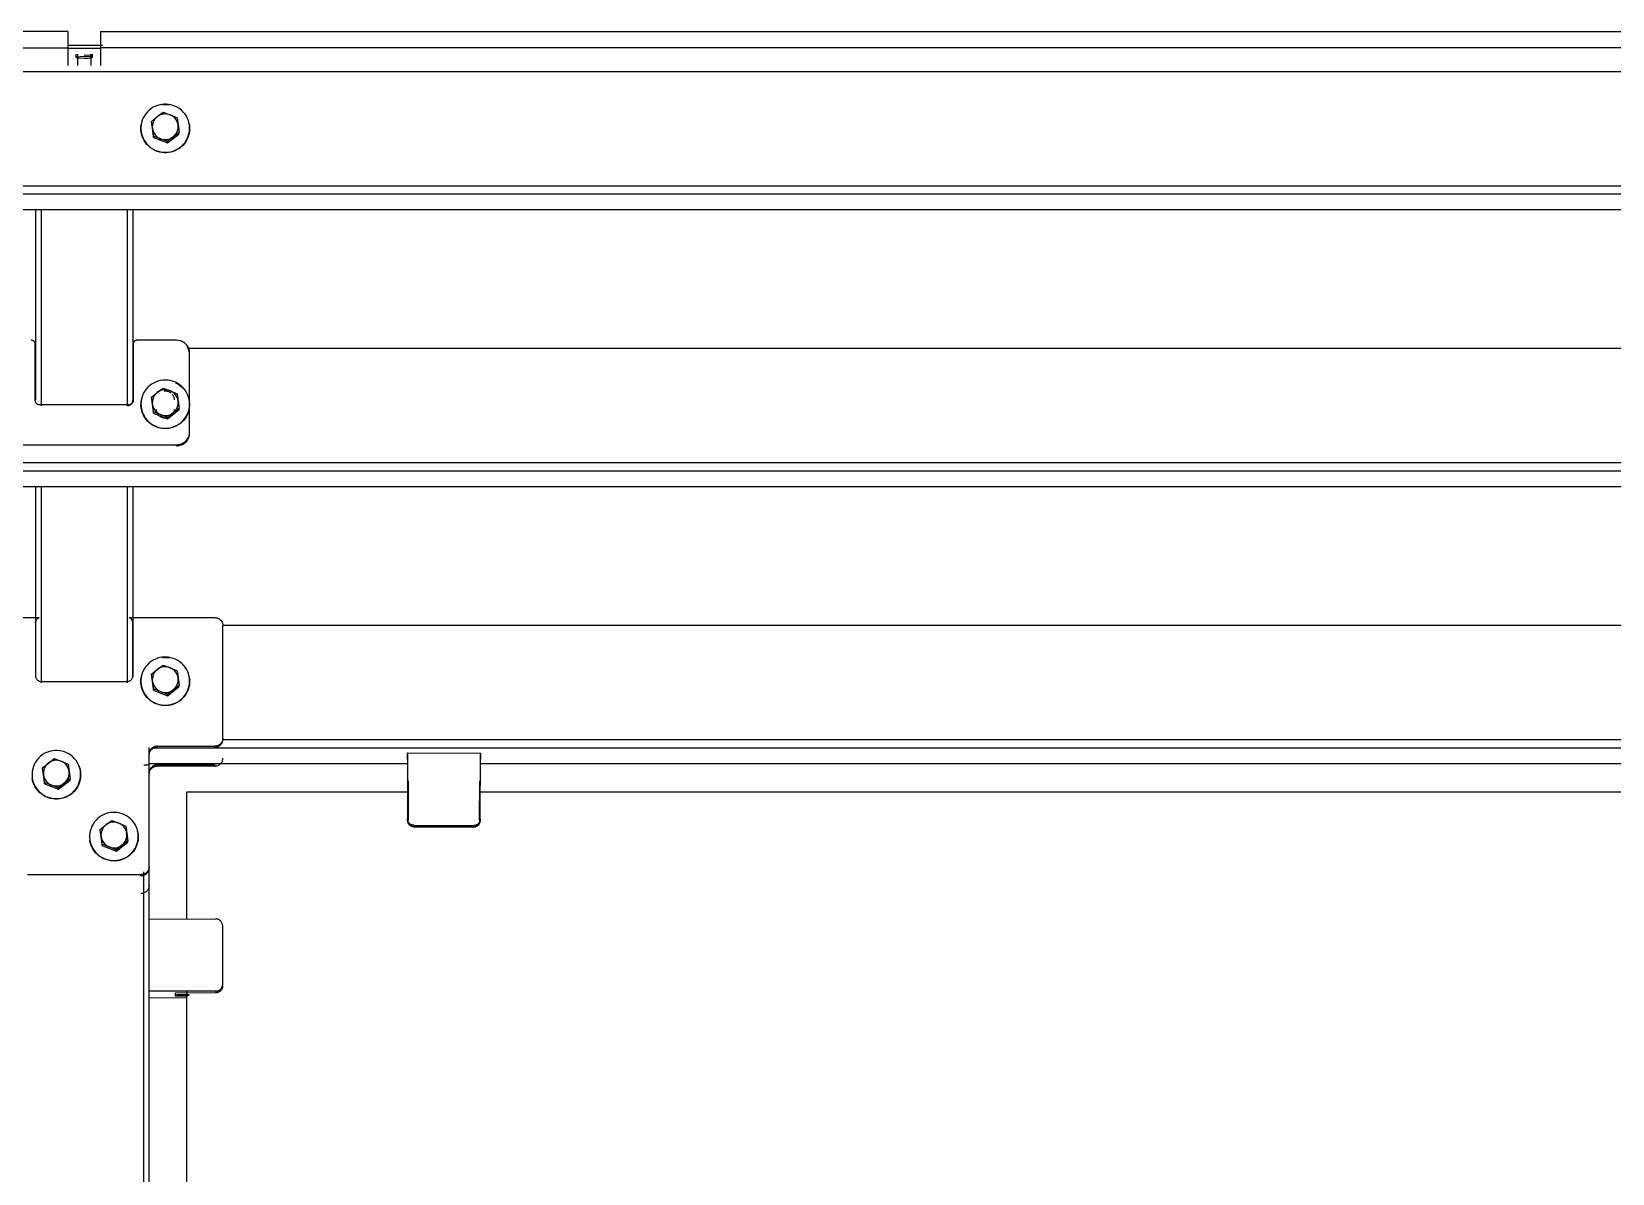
# Model space of a CAD drawing. Header units: millimetres. Extents: x 3109 to 13995, y 24552 to 39949.
# Drawn here: x 10936 to 11910, y 35088 to 35792 of the extents above; entities that cross this region are included whole.
import ezdxf

# ---------------------------------------------------------------- set-up
doc = ezdxf.new("R2010")
doc.units = ezdxf.units.MM
doc.header["$LTSCALE"] = 3
doc.layers.add('DomyÅ›lny', color=7, linetype='Continuous')

msp = doc.modelspace()

# ---------------------------------------------------------------- linework, layer by layer
at = {"layer": 'DomyÅ›lny'}
for p, q in [((10958.07, 35791.97), (9873.32, 35791.97)), ((10958.07, 35791.97), (10958.07, 35782.07)), ((10978.07, 35791.97), (10978.07, 35782.07)), ((10978.07, 35791.97), (12062.82, 35791.97)), ((9873.32, 35782.07), (10958.07, 35782.07)), ((10957.8, 35783.64), (10979.36, 35783.64)), ((10958.07, 35782.07), (10958.07, 35771.13)), ((10978.07, 35781.65), (10958.07, 35781.65)), ((10978.07, 35782.07), (10978.07, 35771.13)), ((12062.82, 35782.07), (10978.07, 35782.07)), ((10963.07, 35776.09), (10963.07, 35778.07)), ((10964.07, 35771.13), (10964.07, 35778.07)), ((10972.07, 35778.07), (10972.07, 35771.13)), ((10973.07, 35778.07), (10973.07, 35776.09)), ((8804.05, 35767.3), (13133.11, 35767.3)), ((11016.78, 35741.48), (11016.78, 35742.27)), ((11009.5, 35735.85), (11010.79, 35726.79)), ((11010.79, 35726.79), (11010.79, 35727.58)), ((11010.79, 35726.79), (11019.35, 35723.36)), ((11019.35, 35723.36), (11026.63, 35728.99)), ((11019.35, 35723.36), (11019.35, 35724.15)), ((8804.57, 35696.99), (13131.57, 35696.99)), ((8804.57, 35691.9), (13131.57, 35691.9)), ((13131.57, 35682.02), (8804.57, 35682.02)), ((10938.07, 35682.02), (10938.07, 35564.84)), ((10941.57, 35682.02), (10941.57, 35561.38)), ((10994.57, 35682.02), (10994.57, 35561.38)), ((10998.07, 35682.02), (10998.07, 35564.84)), ((10937.92, 35564.4), (10937.92, 35599.21)), ((10998.22, 35599.21), (10998.22, 35564.4)), ((11025.07, 35601.68), (11000.72, 35601.68)), ((12003.32, 35596.53), (11032.56, 35596.53)), ((11033.07, 35545.24), (11033.07, 35593.76)), ((11033.07, 35593.06), (11033.07, 35593.76)), ((11016.78, 35572.2), (11016.95, 35571.09)), ((11025.35, 35567.98), (11025.35, 35568.77)), ((10995.72, 35561.92), (10940.42, 35561.92)), ((11010.79, 35556.72), (11010.79, 35557.51)), ((11010.79, 35556.72), (11019.35, 35553.29)), ((11019.35, 35553.29), (11026.63, 35558.92)), ((11026.63, 35558.92), (11026.63, 35559.71)), ((11019.35, 35553.29), (11019.35, 35554.08)), ((11033.07, 35544.54), (11033.07, 35545.24)), ((10911.07, 35537.32), (11025.07, 35537.32)), ((11025.07, 35536.62), (11025.07, 35537.32)), ((13137.57, 35526.22), (8798.57, 35526.22)), ((8798.57, 35521.14), (13137.57, 35521.14)), ((13137.57, 35511.26), (8798.57, 35511.26)), ((10938.07, 35511.26), (10938.07, 35394.08)), ((10941.57, 35511.26), (10941.57, 35390.61)), ((10994.57, 35511.26), (10994.57, 35390.61)), ((10998.07, 35511.26), (10998.07, 35394.08)), ((10887.53, 35430.69), (10940.32, 35430.69)), ((10995.81, 35430.69), (11048.6, 35430.69)), ((10938.07, 35427.45), (10938.07, 35394.77)), ((10998.07, 35394.77), (10998.07, 35427.45)), ((12003.32, 35425.77), (11053.6, 35425.77)), ((11053.6, 35356.42), (11053.6, 35425.74)), ((11016.78, 35400.64), (11016.78, 35401.43)), ((10941.57, 35391.31), (10994.57, 35391.31)), ((11009.5, 35395.01), (11010.79, 35385.95)), ((11010.79, 35385.95), (11010.79, 35386.74)), ((11010.79, 35385.95), (11019.35, 35382.53)), ((11019.35, 35382.53), (11026.63, 35388.16)), ((11019.35, 35382.53), (11019.35, 35383.32)), ((11008.07, 34478.2), (11008.07, 35350.55)), ((11009.93, 35350.37), (13133.11, 35350.37)), ((11013.07, 35351.47), (11048.6, 35351.47)), ((11013.07, 35351.47), (11013.07, 35350.77)), ((11048.6, 35350.77), (11048.6, 35351.47)), ((13131.57, 35355.46), (11053.51, 35355.46)), ((11053.6, 35355.73), (11053.6, 35356.42)), ((10949.61, 35343.8), (10949.78, 35342.69)), ((11008.07, 35277.21), (11008.07, 35346.52)), ((11167.46, 35340.49), (11008.07, 35340.49)), ((11008.07, 34484.59), (11008.07, 35340.32)), ((11167.49, 35347.31), (11167.32, 35306.71)), ((11167.49, 35347.31), (11212.49, 35347.13)), ((11167.49, 35343.55), (11167.49, 35347.31)), ((11212.32, 35306.53), (11212.49, 35347.13)), ((11986.74, 35340.49), (11212.46, 35340.49)), ((11212.49, 35347.13), (11212.49, 35343.38)), ((10942.33, 35337.38), (10942.33, 35338.17)), ((10942.33, 35337.38), (10943.61, 35328.32)), ((10952.18, 35324.9), (10959.46, 35330.53)), ((10959.46, 35330.53), (10959.46, 35331.32)), ((11013.07, 35339.87), (11048.6, 35339.87)), ((11013.07, 35339.87), (11013.07, 35339.17)), ((11048.6, 35339.17), (11013.07, 35339.17)), ((11048.6, 35339.17), (11048.6, 35339.87)), ((10943.61, 35328.32), (10943.61, 35329.11)), ((10943.61, 35328.32), (10952.18, 35324.9)), ((10952.18, 35324.9), (10952.18, 35325.69)), ((11031.07, 35323.21), (11031.07, 35244.92)), ((11167.39, 35323.21), (11031.07, 35323.21)), ((11167.42, 35328.61), (11167.39, 35321.33)), ((11167.92, 35330.06), (11167.82, 35305.8)), ((11167.82, 35305.39), (11167.92, 35329.65)), ((11211.82, 35305.63), (11211.92, 35329.89)), ((11211.92, 35329.47), (11211.82, 35305.21)), ((11986.67, 35323.21), (11212.39, 35323.21)), ((10985.14, 35305.67), (10985.32, 35304.55)), ((11168.48, 35303), (11168.48, 35303.9)), ((11171.31, 35302.73), (11208.31, 35302.59)), ((11208.31, 35301.76), (11171.31, 35301.91)), ((11171.31, 35301.83), (11208.31, 35301.68)), ((11208.31, 35302.59), (11208.31, 35301.68)), ((11211.14, 35303.74), (11211.14, 35302.83)), ((10971.43, 35295.54), (10971.43, 35295.82)), ((10977.86, 35299.24), (10977.86, 35300.04)), ((10977.86, 35299.24), (10979.15, 35290.19)), ((10987.71, 35286.76), (10994.99, 35292.39)), ((10994.99, 35292.39), (10994.23, 35297.79)), ((11001.43, 35295.82), (11001.43, 35295.54)), ((10979.15, 35290.19), (10979.15, 35290.98)), ((10979.15, 35290.19), (10987.71, 35286.76)), ((10987.71, 35286.76), (10987.71, 35287.55)), ((10933.07, 35272.26), (11003.07, 35272.26)), ((11003.07, 35271.56), (11003.07, 35272.26)), ((11004.82, 34478.65), (11004.82, 35274.1)), ((11008.07, 35276.51), (11008.07, 35277.21)), ((11008.26, 35244.85), (11049.26, 35244.98)), ((11053.27, 35241.04), (11053.39, 35204.43)), ((11053.39, 35204.43), (11053.39, 35203.48)), ((11053.39, 35204.41), (11053.39, 35203.46)), ((11008.39, 35196.4), (11031.07, 35196.47)), ((11049.4, 35200.46), (11008.4, 35200.33)), ((11024.39, 35197.4), (11024.4, 35199.44)), ((11031.71, 35197.42), (11024.39, 35197.4)), ((11024.4, 35199.44), (11049.4, 35199.51)), ((11024.89, 35198.33), (11032.74, 35198.35)), ((11024.89, 35197.89), (11032.74, 35197.92)), ((11024.9, 35199.49), (11049.4, 35199.57)), ((11031.07, 35200.4), (11031.07, 34622.25)), ((11049.4, 35199.51), (11049.4, 35200.46)), ((11052.23, 35201.63), (11052.22, 35200.68))]:
    msp.add_line(p, q, dxfattribs=at)
for points in [[(10968.07, 35775.39, 0), (10964.53, 35775.6, 0), (10963.88, 35775.71, 0), (10963.42, 35775.83, 0), (10963.26, 35775.9, 0), (10963.2, 35775.93, 0), (10963.15, 35775.96, 0), (10963.11, 35775.99, 0), (10963.1, 35776.01, 0), (10963.09, 35776.03, 0), (10963.08, 35776.04, 0), (10963.07, 35776.06, 0), (10963.07, 35776.07, 0), (10963.07, 35776.09, 0), (10963.07, 35776.1, 0), (10963.07, 35776.12, 0), (10963.08, 35776.13, 0), (10963.09, 35776.15, 0), (10963.1, 35776.17, 0), (10963.11, 35776.18, 0), (10963.15, 35776.21, 0), (10963.2, 35776.25, 0), (10963.33, 35776.31, 0), (10963.51, 35776.38, 0), (10964.03, 35776.5, 0), (10965.55, 35776.69, 0), (10968.07, 35776.78, 0)], [(10968.07, 35777.37, 0), (10971.6, 35777.58, 0), (10972.25, 35777.69, 0), (10972.71, 35777.81, 0), (10972.87, 35777.88, 0), (10972.93, 35777.91, 0), (10972.98, 35777.94, 0), (10973.02, 35777.97, 0), (10973.03, 35777.99, 0), (10973.05, 35778.01, 0), (10973.05, 35778.02, 0), (10973.06, 35778.04, 0), (10973.06, 35778.05, 0), (10973.07, 35778.07, 0)], [(10968.07, 35776.78, 0), (10971.6, 35776.58, 0), (10972.25, 35776.47, 0), (10972.71, 35776.34, 0), (10972.87, 35776.28, 0), (10972.93, 35776.25, 0), (10972.98, 35776.21, 0), (10973.02, 35776.18, 0), (10973.03, 35776.17, 0), (10973.05, 35776.15, 0), (10973.05, 35776.13, 0), (10973.06, 35776.12, 0), (10973.06, 35776.1, 0), (10973.07, 35776.09, 0), (10973.06, 35776.07, 0), (10973.06, 35776.06, 0), (10973.05, 35776.04, 0), (10973.05, 35776.03, 0), (10973.03, 35776.01, 0), (10973.02, 35775.99, 0), (10972.98, 35775.96, 0), (10972.93, 35775.93, 0), (10972.8, 35775.86, 0), (10972.62, 35775.8, 0), (10972.1, 35775.68, 0), (10970.58, 35775.49, 0), (10968.07, 35775.39, 0)], [(11032.92, 35734.49, 0), (11032.67, 35735.8, 0), (11032.29, 35737.13, 0), (11031.77, 35738.45, 0), (11031.11, 35739.76, 0), (11030.3, 35741.01, 0), (11029.36, 35742.2, 0), (11028.28, 35743.3, 0), (11027.09, 35744.28, 0), (11025.81, 35745.14, 0), (11024.45, 35745.86, 0), (11023.03, 35746.44, 0), (11021.59, 35746.86, 0), (11020.15, 35747.13, 0), (11018.72, 35747.26, 0), (11017.32, 35747.26, 0), (11015.98, 35747.13, 0), (11014.65, 35746.88, 0), (11013.31, 35746.51, 0), (11011.97, 35745.99, 0), (11010.66, 35745.34, 0), (11009.39, 35744.54, 0), (11008.19, 35743.6, 0), (11007.08, 35742.54, 0), (11006.09, 35741.36, 0), (11005.22, 35740.09, 0), (11004.49, 35738.74, 0), (11003.91, 35737.34, 0), (11003.49, 35735.91, 0), (11003.21, 35734.48, 0), (11003.08, 35733.06, 0), (11003.08, 35731.68, 0), (11003.21, 35730.35, 0)], [(11013.14, 35739.55, 0), (11016.78, 35742.27, 0)], [(11016.95, 35741.16, 0), (11015.91, 35740.94, 0), (11014.91, 35740.59, 0), (11013.98, 35740.12, 0), (11013.14, 35739.55, 0)], [(11016.36, 35746.9, 0), (11018.39, 35746.99, 0), (11020.51, 35746.8, 0)], [(11016.78, 35742.27, 0), (11021.06, 35740.66, 0)], [(11021.06, 35740.66, 0), (11020.1, 35740.97, 0), (11019.08, 35741.17, 0), (11018.02, 35741.23, 0), (11016.95, 35741.16, 0)], [(11025.99, 35734.41, 0), (11025.78, 35735.4, 0), (11025.44, 35736.37, 0), (11024.97, 35737.31, 0), (11024.37, 35738.19, 0), (11023.66, 35738.98, 0), (11022.85, 35739.66, 0), (11021.98, 35740.22, 0), (11021.06, 35740.66, 0)], [(11021.06, 35740.66, 0), (11025.35, 35738.84, 0)], [(11003.21, 35730.07, 0), (11003.08, 35731.53, 0), (11003.09, 35733.05, 0), (11003.27, 35734.6, 0), (11003.63, 35736.17, 0)], [(11003.21, 35730.35, 0), (11003.46, 35729.04, 0), (11003.84, 35727.71, 0), (11004.36, 35726.38, 0), (11005.02, 35725.08, 0), (11005.83, 35723.83, 0), (11006.78, 35722.64, 0), (11007.85, 35721.54, 0), (11009.04, 35720.56, 0), (11010.32, 35719.7, 0), (11011.68, 35718.98, 0), (11013.1, 35718.4, 0), (11014.54, 35717.98, 0), (11015.99, 35717.71, 0), (11017.42, 35717.58, 0), (11018.81, 35717.58, 0), (11020.15, 35717.71, 0), (11021.48, 35717.96, 0), (11022.82, 35718.33, 0), (11024.16, 35718.85, 0), (11025.47, 35719.5, 0), (11026.74, 35720.3, 0), (11027.94, 35721.24, 0), (11029.05, 35722.3, 0), (11030.05, 35723.48, 0), (11030.91, 35724.75, 0), (11031.64, 35726.1, 0), (11032.22, 35727.5, 0), (11032.65, 35728.93, 0), (11032.92, 35730.36, 0), (11033.05, 35731.78, 0), (11033.05, 35733.16, 0), (11032.92, 35734.49, 0)], [(11032.92, 35734.21, 0), (11033.05, 35732.88, 0), (11033.05, 35731.5, 0), (11032.92, 35730.08, 0), (11032.65, 35728.65, 0), (11032.22, 35727.22, 0), (11031.64, 35725.82, 0), (11030.91, 35724.48, 0), (11030.05, 35723.2, 0), (11029.05, 35722.02, 0), (11027.94, 35720.96, 0), (11026.74, 35720.02, 0), (11025.47, 35719.23, 0), (11024.16, 35718.57, 0), (11022.82, 35718.05, 0), (11021.48, 35717.68, 0), (11020.15, 35717.43, 0), (11018.81, 35717.31, 0), (11017.42, 35717.3, 0), (11015.99, 35717.43, 0), (11014.54, 35717.7, 0), (11013.1, 35718.13, 0), (11011.68, 35718.7, 0), (11010.32, 35719.42, 0), (11009.04, 35720.28, 0), (11007.85, 35721.27, 0), (11006.78, 35722.36, 0), (11005.83, 35723.55, 0), (11005.02, 35724.8, 0), (11004.36, 35726.11, 0), (11003.84, 35727.43, 0), (11003.46, 35728.76, 0), (11003.21, 35730.07, 0)], [(11009.5, 35736.64, 0), (11013.14, 35739.55, 0)], [(11010.14, 35732.21, 0), (11009.5, 35736.64, 0)], [(11013.14, 35739.55, 0), (11012.38, 35738.89, 0), (11011.7, 35738.11, 0), (11011.11, 35737.23, 0), (11010.65, 35736.28, 0), (11010.31, 35735.27, 0), (11010.12, 35734.24, 0), (11010.07, 35733.21, 0), (11010.14, 35732.21, 0)], [(11010.14, 35732.21, 0), (11010.35, 35731.22, 0), (11010.69, 35730.25, 0), (11011.16, 35729.31, 0), (11011.76, 35728.43, 0), (11012.47, 35727.64, 0), (11013.28, 35726.96, 0), (11014.15, 35726.4, 0), (11015.07, 35725.97, 0)], [(11010.79, 35727.58, 0), (11010.14, 35732.21, 0)], [(11022.99, 35727.07, 0), (11023.75, 35727.74, 0), (11024.43, 35728.51, 0), (11025.02, 35729.39, 0), (11025.48, 35730.34, 0), (11025.82, 35731.35, 0), (11026.01, 35732.38, 0), (11026.07, 35733.41, 0), (11025.99, 35734.41, 0)], [(11025.35, 35738.84, 0), (11025.99, 35734.41, 0)], [(11025.99, 35734.41, 0), (11026.63, 35729.78, 0)], [(11015.07, 35725.97, 0), (11010.79, 35727.58, 0)], [(11015.07, 35725.97, 0), (11016.03, 35725.65, 0), (11017.05, 35725.45, 0), (11018.11, 35725.39, 0), (11019.18, 35725.47, 0), (11020.23, 35725.68, 0), (11021.23, 35726.03, 0), (11022.15, 35726.5, 0), (11022.99, 35727.07, 0)], [(11019.35, 35724.15, 0), (11015.07, 35725.97, 0)], [(11022.99, 35727.07, 0), (11019.35, 35724.15, 0)], [(11026.63, 35729.78, 0), (11022.99, 35727.07, 0)], [(10937.92, 35599.21, 0), (10937.91, 35599.43, 0), (10937.87, 35599.66, 0), (10937.82, 35599.89, 0), (10937.74, 35600.12, 0), (10937.64, 35600.34, 0), (10937.51, 35600.56, 0), (10937.36, 35600.77, 0), (10937.18, 35600.96, 0), (10936.99, 35601.13, 0), (10936.78, 35601.28, 0), (10936.56, 35601.41, 0), (10936.34, 35601.51, 0), (10936.1, 35601.59, 0), (10935.87, 35601.64, 0), (10935.64, 35601.67, 0), (10935.42, 35601.68, 0)], [(11000.72, 35601.68, 0), (11000.49, 35601.67, 0), (11000.26, 35601.64, 0), (11000.03, 35601.59, 0), (10999.8, 35601.51, 0), (10999.57, 35601.41, 0), (10999.35, 35601.28, 0), (10999.14, 35601.13, 0), (10998.95, 35600.96, 0), (10998.77, 35600.77, 0), (10998.62, 35600.56, 0), (10998.49, 35600.34, 0), (10998.39, 35600.12, 0), (10998.31, 35599.89, 0), (10998.26, 35599.66, 0), (10998.23, 35599.43, 0), (10998.22, 35599.21, 0)], [(11033.07, 35593.76, 0), (11033.03, 35594.47, 0), (11032.93, 35595.2, 0), (11032.76, 35595.94, 0), (11032.5, 35596.68, 0), (11032.17, 35597.4, 0), (11031.76, 35598.1, 0), (11031.28, 35598.75, 0), (11030.72, 35599.36, 0), (11030.11, 35599.91, 0), (11029.44, 35600.39, 0), (11028.74, 35600.8, 0), (11028.01, 35601.13, 0), (11027.27, 35601.38, 0), (11026.52, 35601.55, 0), (11025.78, 35601.65, 0), (11025.07, 35601.68, 0)], [(11033.04, 35593.69, 0), (11032.9, 35594.65, 0), (11032.64, 35595.61, 0), (11032.24, 35596.56, 0), (11031.71, 35597.47, 0)], [(11027.54, 35573.87, 0), (11026.46, 35574.66, 0), (11025.27, 35575.38, 0), (11023.98, 35576, 0), (11022.6, 35576.51, 0), (11021.14, 35576.89, 0), (11019.63, 35577.12, 0), (11018.09, 35577.2, 0), (11016.54, 35577.13, 0), (11015.01, 35576.89, 0), (11013.52, 35576.51, 0), (11012.09, 35575.97, 0), (11010.74, 35575.31, 0), (11009.49, 35574.54, 0), (11008.36, 35573.67, 0), (11007.34, 35572.73, 0), (11006.44, 35571.73, 0), (11005.63, 35570.66, 0), (11004.91, 35569.48, 0), (11004.28, 35568.2, 0), (11003.77, 35566.84, 0), (11003.38, 35565.4, 0), (11003.15, 35563.9, 0), (11003.07, 35562.38, 0), (11003.14, 35560.84, 0), (11003.38, 35559.33, 0), (11003.77, 35557.85, 0), (11004.31, 35556.43, 0), (11004.97, 35555.1, 0), (11005.76, 35553.86, 0), (11006.63, 35552.74, 0), (11007.58, 35551.73, 0), (11008.59, 35550.84, 0)], [(11024.36, 35575.56, 0), (11026.05, 35574.65, 0), (11027.54, 35573.59, 0)], [(10940.42, 35561.92, 0), (10940.19, 35561.93, 0), (10939.96, 35561.96, 0), (10939.73, 35562.02, 0), (10939.5, 35562.1, 0), (10939.27, 35562.2, 0), (10939.05, 35562.33, 0), (10938.84, 35562.48, 0), (10938.65, 35562.65, 0), (10938.47, 35562.84, 0), (10938.32, 35563.04, 0), (10938.19, 35563.26, 0), (10938.09, 35563.49, 0), (10938.01, 35563.72, 0), (10937.96, 35563.95, 0), (10937.93, 35564.18, 0), (10937.92, 35564.4, 0)], [(10994.57, 35561.38, 0), (10994.88, 35561.39, 0), (10995.2, 35561.43, 0), (10995.53, 35561.51, 0), (10995.85, 35561.62, 0), (10996.17, 35561.76, 0), (10996.48, 35561.94, 0), (10996.77, 35562.15, 0), (10997.04, 35562.39, 0), (10997.28, 35562.66, 0), (10997.5, 35562.95, 0), (10997.67, 35563.25, 0), (10997.82, 35563.57, 0), (10997.93, 35563.89, 0), (10998.01, 35564.21, 0), (10998.05, 35564.53, 0), (10998.07, 35564.84, 0)], [(10998.22, 35564.4, 0), (10998.21, 35564.18, 0), (10998.17, 35563.95, 0), (10998.12, 35563.72, 0), (10998.04, 35563.49, 0), (10997.94, 35563.26, 0), (10997.81, 35563.04, 0), (10997.66, 35562.84, 0), (10997.48, 35562.65, 0), (10997.29, 35562.48, 0), (10997.08, 35562.33, 0), (10996.86, 35562.2, 0), (10996.64, 35562.1, 0), (10996.4, 35562.02, 0), (10996.17, 35561.96, 0), (10995.94, 35561.93, 0), (10995.72, 35561.92, 0)], [(11008.59, 35550.56, 0), (11007.17, 35551.87, 0), (11005.87, 35553.42, 0), (11004.77, 35555.2, 0), (11003.91, 35557.17, 0), (11003.33, 35559.28, 0), (11003.08, 35561.46, 0), (11003.15, 35563.65, 0), (11003.54, 35565.77, 0)], [(11008.59, 35550.84, 0), (11009.67, 35550.04, 0), (11010.86, 35549.32, 0), (11012.16, 35548.7, 0), (11013.54, 35548.19, 0), (11014.99, 35547.81, 0), (11016.5, 35547.58, 0), (11018.04, 35547.5, 0), (11019.59, 35547.57, 0), (11021.12, 35547.81, 0), (11022.61, 35548.2, 0), (11024.04, 35548.73, 0), (11025.39, 35549.39, 0), (11026.64, 35550.16, 0), (11027.78, 35551.03, 0), (11028.8, 35551.97, 0), (11029.69, 35552.97, 0), (11030.5, 35554.04, 0), (11031.22, 35555.22, 0), (11031.85, 35556.5, 0), (11032.37, 35557.86, 0), (11032.75, 35559.3, 0), (11032.98, 35560.8, 0), (11033.07, 35562.32, 0), (11032.99, 35563.86, 0), (11032.75, 35565.38, 0), (11032.36, 35566.85, 0), (11031.82, 35568.27, 0), (11031.16, 35569.6, 0), (11030.38, 35570.84, 0), (11029.5, 35571.97, 0), (11028.55, 35572.98, 0), (11027.54, 35573.87, 0)], [(11009.5, 35566.57, 0), (11013.14, 35569.48, 0)], [(11010.14, 35562.14, 0), (11009.5, 35566.57, 0)], [(11013.14, 35569.48, 0), (11012.38, 35568.82, 0), (11011.7, 35568.04, 0), (11011.11, 35567.16, 0), (11010.65, 35566.21, 0), (11010.31, 35565.2, 0), (11010.12, 35564.17, 0), (11010.07, 35563.14, 0), (11010.14, 35562.14, 0)], [(11013.14, 35569.48, 0), (11016.78, 35572.2, 0)], [(11016.95, 35571.09, 0), (11015.91, 35570.87, 0), (11014.91, 35570.52, 0), (11013.98, 35570.05, 0), (11013.14, 35569.48, 0)], [(11016.78, 35572.2, 0), (11021.06, 35570.59, 0)], [(11021.06, 35570.59, 0), (11020.1, 35570.9, 0), (11019.08, 35571.1, 0), (11018.02, 35571.16, 0), (11016.95, 35571.09, 0)], [(11017.38, 35570.45, 0), (11017.94, 35570.49, 0), (11018.49, 35570.47, 0), (11019.05, 35570.4, 0), (11019.62, 35570.27, 0), (11020.19, 35570.07, 0), (11020.74, 35569.8, 0), (11021.27, 35569.47, 0), (11021.76, 35569.08, 0)], [(11025.99, 35564.34, 0), (11025.78, 35565.33, 0), (11025.44, 35566.3, 0), (11024.97, 35567.24, 0), (11024.37, 35568.12, 0), (11023.66, 35568.91, 0), (11022.85, 35569.59, 0), (11021.98, 35570.15, 0), (11021.06, 35570.59, 0)], [(11021.06, 35570.59, 0), (11025.35, 35568.77, 0)], [(11022.27, 35568.56, 0), (11022.58, 35568.16, 0), (11022.85, 35567.73, 0), (11023.07, 35567.29, 0), (11023.26, 35566.84, 0), (11023.4, 35566.39, 0), (11023.49, 35565.93, 0), (11023.57, 35565.04, 0)], [(11025.35, 35568.77, 0), (11025.99, 35564.34, 0)], [(11027.54, 35573.59, 0), (11028.83, 35572.42, 0), (11030.01, 35571.05, 0)], [(11032.36, 35566.56, 0), (11032.89, 35564.35, 0), (11033.07, 35562.07, 0)], [(11033.06, 35561.53, 0), (11032.82, 35559.39, 0), (11032.29, 35557.35, 0), (11031.5, 35555.46, 0), (11030.5, 35553.76, 0), (11029.33, 35552.27, 0), (11027.95, 35550.9, 0), (11026.33, 35549.68, 0), (11024.5, 35548.65, 0), (11022.49, 35547.88, 0), (11020.36, 35547.39, 0), (11018.17, 35547.22, 0), (11015.99, 35547.36, 0), (11013.89, 35547.8, 0), (11011.93, 35548.52, 0), (11010.16, 35549.45, 0), (11008.59, 35550.56, 0)], [(11010.14, 35562.14, 0), (11010.35, 35561.15, 0), (11010.69, 35560.18, 0), (11011.16, 35559.24, 0), (11011.76, 35558.36, 0), (11012.47, 35557.57, 0), (11013.28, 35556.89, 0), (11014.15, 35556.33, 0), (11015.07, 35555.9, 0)], [(11010.79, 35557.51, 0), (11010.14, 35562.14, 0)], [(11015.07, 35555.9, 0), (11010.79, 35557.51, 0)], [(11023.57, 35559.1, 0), (11023.54, 35558.61, 0), (11023.47, 35558.11, 0), (11023.35, 35557.6, 0), (11023.18, 35557.1, 0), (11022.95, 35556.6, 0), (11022.67, 35556.12, 0), (11022.34, 35555.67, 0), (11021.95, 35555.25, 0), (11021.53, 35554.87, 0), (11021.08, 35554.54, 0), (11020.59, 35554.26, 0), (11020.09, 35554.04, 0), (11019.58, 35553.86, 0), (11019.07, 35553.75, 0), (11018.56, 35553.68, 0), (11018.07, 35553.65, 0), (11017.57, 35553.68, 0), (11017.06, 35553.75, 0), (11016.55, 35553.86, 0), (11016.04, 35554.04, 0), (11015.54, 35554.26, 0), (11015.06, 35554.54, 0), (11014.6, 35554.87, 0), (11014.18, 35555.25, 0), (11013.8, 35555.67, 0), (11013.46, 35556.12, 0), (11013.18, 35556.6, 0), (11012.95, 35557.1, 0), (11012.78, 35557.6, 0), (11012.66, 35558.11, 0), (11012.59, 35558.61, 0), (11012.57, 35559.1, 0)], [(11015.07, 35555.9, 0), (11016.03, 35555.58, 0), (11017.05, 35555.38, 0), (11018.11, 35555.32, 0), (11019.18, 35555.4, 0), (11020.23, 35555.61, 0), (11021.23, 35555.96, 0), (11022.15, 35556.43, 0), (11022.99, 35557, 0)], [(11019.35, 35554.08, 0), (11015.07, 35555.9, 0)], [(11022.99, 35557, 0), (11019.35, 35554.08, 0)], [(11022.99, 35557, 0), (11023.75, 35557.67, 0), (11024.43, 35558.44, 0), (11025.02, 35559.32, 0), (11025.48, 35560.27, 0), (11025.82, 35561.28, 0), (11026.01, 35562.31, 0), (11026.07, 35563.34, 0), (11025.99, 35564.34, 0)], [(11026.63, 35559.71, 0), (11022.99, 35557, 0)], [(11025.99, 35564.34, 0), (11026.63, 35559.71, 0)], [(11025.07, 35537.32, 0), (11025.78, 35537.35, 0), (11026.52, 35537.45, 0), (11027.27, 35537.62, 0), (11028.01, 35537.87, 0), (11028.74, 35538.2, 0), (11029.44, 35538.61, 0), (11030.11, 35539.09, 0), (11030.72, 35539.64, 0), (11031.28, 35540.24, 0), (11031.76, 35540.9, 0), (11032.17, 35541.6, 0), (11032.5, 35542.32, 0), (11032.76, 35543.06, 0), (11032.93, 35543.8, 0), (11033.03, 35544.53, 0), (11033.07, 35545.24, 0)], [(11025.07, 35536.62, 0), (11025.78, 35536.65, 0), (11026.52, 35536.75, 0), (11027.27, 35536.93, 0), (11028.01, 35537.18, 0), (11028.74, 35537.5, 0), (11029.44, 35537.91, 0), (11030.11, 35538.39, 0), (11030.72, 35538.94, 0), (11031.28, 35539.55, 0), (11031.76, 35540.21, 0), (11032.17, 35540.9, 0), (11032.5, 35541.63, 0), (11032.76, 35542.36, 0), (11032.93, 35543.1, 0), (11033.03, 35543.83, 0), (11033.07, 35544.54, 0)], [(10938.07, 35427.45, 0), (10938.1, 35427.9, 0), (10938.2, 35428.41, 0), (10938.38, 35428.9, 0), (10938.65, 35429.36, 0), (10938.98, 35429.79, 0), (10939.38, 35430.15, 0), (10939.83, 35430.46, 0), (10940.32, 35430.69, 0)], [(10998.07, 35427.45, 0), (10998.04, 35427.9, 0), (10997.93, 35428.41, 0), (10997.75, 35428.9, 0), (10997.49, 35429.36, 0), (10997.15, 35429.79, 0), (10996.76, 35430.15, 0), (10996.31, 35430.46, 0), (10995.81, 35430.69, 0)], [(11048.6, 35430.69, 0), (11049.05, 35430.67, 0), (11049.51, 35430.61, 0), (11049.98, 35430.5, 0), (11050.44, 35430.34, 0), (11050.9, 35430.14, 0), (11051.34, 35429.88, 0), (11051.76, 35429.58, 0), (11052.14, 35429.24, 0), (11052.49, 35428.86, 0), (11052.79, 35428.45, 0), (11053.05, 35428.01, 0), (11053.25, 35427.56, 0), (11053.41, 35427.1, 0), (11053.52, 35426.64, 0), (11053.58, 35426.19, 0), (11053.6, 35425.74, 0)], [(11032.92, 35393.65, 0), (11032.67, 35394.97, 0), (11032.29, 35396.29, 0), (11031.77, 35397.62, 0), (11031.11, 35398.92, 0), (11030.3, 35400.18, 0), (11029.36, 35401.36, 0), (11028.28, 35402.46, 0), (11027.09, 35403.45, 0), (11025.81, 35404.31, 0), (11024.45, 35405.03, 0), (11023.03, 35405.6, 0), (11021.59, 35406.02, 0), (11020.15, 35406.3, 0), (11018.72, 35406.43, 0), (11017.32, 35406.42, 0), (11015.98, 35406.29, 0), (11014.65, 35406.05, 0), (11013.31, 35405.67, 0), (11011.97, 35405.16, 0), (11010.66, 35404.5, 0), (11009.39, 35403.7, 0), (11008.19, 35402.77, 0), (11007.08, 35401.7, 0), (11006.09, 35400.52, 0), (11005.22, 35399.25, 0), (11004.49, 35397.9, 0), (11003.91, 35396.5, 0), (11003.49, 35395.08, 0), (11003.21, 35393.64, 0), (11003.08, 35392.23, 0), (11003.08, 35390.85, 0), (11003.21, 35389.52, 0)], [(11009.5, 35395.8, 0), (11013.14, 35398.72, 0)], [(11013.14, 35398.72, 0), (11012.38, 35398.05, 0), (11011.7, 35397.27, 0), (11011.11, 35396.4, 0), (11010.65, 35395.44, 0), (11010.31, 35394.44, 0), (11010.12, 35393.41, 0), (11010.07, 35392.38, 0), (11010.14, 35391.37, 0)], [(11013.14, 35398.72, 0), (11016.78, 35401.43, 0)], [(11016.95, 35400.32, 0), (11015.91, 35400.1, 0), (11014.91, 35399.75, 0), (11013.98, 35399.29, 0), (11013.14, 35398.72, 0)], [(11016.36, 35406.06, 0), (11018.39, 35406.16, 0), (11020.51, 35405.96, 0)], [(11016.78, 35401.43, 0), (11021.06, 35399.82, 0)], [(11021.06, 35399.82, 0), (11020.1, 35400.14, 0), (11019.08, 35400.33, 0), (11018.02, 35400.4, 0), (11016.95, 35400.32, 0)], [(11025.99, 35393.58, 0), (11025.78, 35394.56, 0), (11025.44, 35395.54, 0), (11024.97, 35396.48, 0), (11024.37, 35397.35, 0), (11023.66, 35398.14, 0), (11022.85, 35398.82, 0), (11021.98, 35399.39, 0), (11021.06, 35399.82, 0)], [(11021.06, 35399.82, 0), (11025.35, 35398.01, 0)], [(10938.07, 35394.77, 0), (10938.08, 35394.46, 0), (10938.12, 35394.14, 0), (10938.2, 35393.82, 0), (10938.31, 35393.5, 0), (10938.46, 35393.18, 0), (10938.64, 35392.88, 0), (10938.85, 35392.59, 0), (10939.09, 35392.32, 0), (10939.36, 35392.08, 0), (10939.65, 35391.87, 0), (10939.96, 35391.69, 0), (10940.28, 35391.55, 0), (10940.6, 35391.44, 0), (10940.93, 35391.36, 0), (10941.25, 35391.32, 0), (10941.57, 35391.31, 0)], [(10994.57, 35391.31, 0), (10994.88, 35391.32, 0), (10995.2, 35391.36, 0), (10995.53, 35391.44, 0), (10995.85, 35391.55, 0), (10996.17, 35391.69, 0), (10996.48, 35391.87, 0), (10996.77, 35392.08, 0), (10997.04, 35392.32, 0), (10997.28, 35392.59, 0), (10997.5, 35392.88, 0), (10997.67, 35393.18, 0), (10997.82, 35393.5, 0), (10997.93, 35393.82, 0), (10998.01, 35394.14, 0), (10998.05, 35394.46, 0), (10998.07, 35394.77, 0)], [(11003.21, 35389.24, 0), (11003.08, 35390.7, 0), (11003.09, 35392.22, 0), (11003.27, 35393.77, 0), (11003.63, 35395.34, 0)], [(11003.21, 35389.52, 0), (11003.46, 35388.2, 0), (11003.84, 35386.88, 0), (11004.36, 35385.55, 0), (11005.02, 35384.25, 0), (11005.83, 35382.99, 0), (11006.78, 35381.81, 0), (11007.85, 35380.71, 0), (11009.04, 35379.72, 0), (11010.32, 35378.86, 0), (11011.68, 35378.14, 0), (11013.1, 35377.57, 0), (11014.54, 35377.15, 0), (11015.99, 35376.87, 0), (11017.42, 35376.74, 0), (11018.81, 35376.75, 0), (11020.15, 35376.88, 0), (11021.48, 35377.12, 0), (11022.82, 35377.5, 0), (11024.16, 35378.01, 0), (11025.47, 35378.67, 0), (11026.74, 35379.47, 0), (11027.94, 35380.4, 0), (11029.05, 35381.47, 0), (11030.05, 35382.65, 0), (11030.91, 35383.92, 0), (11031.64, 35385.27, 0), (11032.22, 35386.67, 0), (11032.65, 35388.09, 0), (11032.92, 35389.53, 0), (11033.05, 35390.94, 0), (11033.05, 35392.32, 0), (11032.92, 35393.65, 0)], [(11032.92, 35393.37, 0), (11033.05, 35392.04, 0), (11033.05, 35390.66, 0), (11032.92, 35389.25, 0), (11032.65, 35387.81, 0), (11032.22, 35386.39, 0), (11031.64, 35384.99, 0), (11030.91, 35383.64, 0), (11030.05, 35382.37, 0), (11029.05, 35381.19, 0), (11027.94, 35380.13, 0), (11026.74, 35379.19, 0), (11025.47, 35378.39, 0), (11024.16, 35377.73, 0), (11022.82, 35377.22, 0), (11021.48, 35376.84, 0), (11020.15, 35376.6, 0), (11018.81, 35376.47, 0), (11017.42, 35376.47, 0), (11015.99, 35376.6, 0), (11014.54, 35376.87, 0), (11013.1, 35377.29, 0), (11011.68, 35377.86, 0), (11010.32, 35378.58, 0), (11009.04, 35379.44, 0), (11007.85, 35380.43, 0), (11006.78, 35381.53, 0), (11005.83, 35382.71, 0), (11005.02, 35383.97, 0), (11004.36, 35385.27, 0), (11003.84, 35386.6, 0), (11003.46, 35387.93, 0), (11003.21, 35389.24, 0)], [(11010.14, 35391.37, 0), (11009.5, 35395.8, 0)], [(11010.14, 35391.37, 0), (11010.35, 35390.39, 0), (11010.69, 35389.41, 0), (11011.16, 35388.47, 0), (11011.76, 35387.6, 0), (11012.47, 35386.81, 0), (11013.28, 35386.13, 0), (11014.15, 35385.57, 0), (11015.07, 35385.13, 0)], [(11010.79, 35386.74, 0), (11010.14, 35391.37, 0)], [(11022.99, 35386.23, 0), (11023.75, 35386.9, 0), (11024.43, 35387.68, 0), (11025.02, 35388.55, 0), (11025.48, 35389.51, 0), (11025.82, 35390.51, 0), (11026.01, 35391.55, 0), (11026.07, 35392.58, 0), (11025.99, 35393.58, 0)], [(11026.63, 35388.95, 0), (11022.99, 35386.23, 0)], [(11025.35, 35398.01, 0), (11025.99, 35393.58, 0)], [(11025.99, 35393.58, 0), (11026.63, 35388.95, 0)], [(11015.07, 35385.13, 0), (11010.79, 35386.74, 0)], [(11015.07, 35385.13, 0), (11016.03, 35384.81, 0), (11017.05, 35384.62, 0), (11018.11, 35384.55, 0), (11019.18, 35384.63, 0), (11020.23, 35384.85, 0), (11021.23, 35385.2, 0), (11022.15, 35385.67, 0), (11022.99, 35386.23, 0)], [(11019.35, 35383.32, 0), (11015.07, 35385.13, 0)], [(11022.99, 35386.23, 0), (11019.35, 35383.32, 0)], [(11013.07, 35351.47, 0), (11012.62, 35351.45, 0), (11012.16, 35351.39, 0), (11011.69, 35351.28, 0), (11011.23, 35351.12, 0), (11010.77, 35350.92, 0), (11010.33, 35350.66, 0), (11009.91, 35350.36, 0), (11009.53, 35350.02, 0), (11009.18, 35349.64, 0), (11008.88, 35349.23, 0), (11008.62, 35348.79, 0), (11008.42, 35348.34, 0), (11008.26, 35347.88, 0), (11008.15, 35347.42, 0), (11008.09, 35346.96, 0), (11008.07, 35346.52, 0)], [(11008.07, 35345.82, 0), (11008.09, 35346.27, 0), (11008.15, 35346.72, 0), (11008.26, 35347.19, 0), (11008.42, 35347.65, 0), (11008.62, 35348.1, 0), (11008.88, 35348.53, 0), (11009.18, 35348.94, 0), (11009.53, 35349.32, 0), (11009.91, 35349.67, 0), (11010.33, 35349.97, 0), (11010.77, 35350.22, 0), (11011.23, 35350.43, 0), (11011.69, 35350.58, 0), (11012.16, 35350.69, 0), (11012.62, 35350.75, 0), (11013.07, 35350.77, 0)], [(11053.6, 35356.42, 0), (11053.58, 35355.98, 0), (11053.52, 35355.52, 0), (11053.41, 35355.06, 0), (11053.25, 35354.6, 0), (11053.05, 35354.15, 0), (11052.79, 35353.71, 0), (11052.49, 35353.3, 0), (11052.14, 35352.92, 0), (11051.76, 35352.58, 0), (11051.34, 35352.28, 0), (11050.9, 35352.02, 0), (11050.44, 35351.82, 0), (11049.98, 35351.66, 0), (11049.51, 35351.55, 0), (11049.05, 35351.49, 0), (11048.6, 35351.47, 0)], [(11048.6, 35350.77, 0), (11049.05, 35350.79, 0), (11049.51, 35350.86, 0), (11049.98, 35350.97, 0), (11050.44, 35351.12, 0), (11050.9, 35351.33, 0), (11051.34, 35351.58, 0), (11051.76, 35351.88, 0), (11052.14, 35352.22, 0), (11052.49, 35352.61, 0), (11052.79, 35353.02, 0), (11053.05, 35353.45, 0), (11053.25, 35353.9, 0), (11053.41, 35354.36, 0), (11053.52, 35354.82, 0), (11053.58, 35355.28, 0), (11053.6, 35355.73, 0)], [(10965.74, 35336.02, 0), (10965.5, 35337.33, 0), (10965.12, 35338.66, 0), (10964.6, 35339.99, 0), (10963.93, 35341.29, 0), (10963.13, 35342.55, 0), (10962.18, 35343.73, 0), (10961.11, 35344.83, 0), (10959.92, 35345.82, 0), (10958.63, 35346.68, 0), (10957.27, 35347.4, 0), (10955.86, 35347.97, 0), (10954.42, 35348.39, 0), (10952.97, 35348.66, 0), (10951.54, 35348.79, 0), (10950.15, 35348.79, 0), (10948.8, 35348.66, 0), (10947.48, 35348.42, 0), (10946.13, 35348.04, 0), (10944.8, 35347.53, 0), (10943.48, 35346.87, 0), (10942.21, 35346.07, 0), (10941.02, 35345.13, 0), (10939.91, 35344.07, 0), (10938.91, 35342.89, 0), (10938.04, 35341.62, 0), (10937.32, 35340.27, 0), (10936.74, 35338.87, 0), (10936.31, 35337.45, 0), (10936.04, 35336.01, 0), (10935.9, 35334.6, 0), (10935.91, 35333.22, 0), (10936.04, 35331.89, 0)], [(10942.33, 35338.17, 0), (10945.97, 35341.09, 0)], [(10945.97, 35341.09, 0), (10945.21, 35340.42, 0), (10944.52, 35339.64, 0), (10943.94, 35338.77, 0), (10943.47, 35337.81, 0), (10943.14, 35336.81, 0), (10942.95, 35335.77, 0), (10942.89, 35334.74, 0), (10942.97, 35333.74, 0)], [(10945.97, 35341.09, 0), (10949.61, 35343.8, 0)], [(10949.78, 35342.69, 0), (10948.73, 35342.47, 0), (10947.73, 35342.12, 0), (10946.8, 35341.65, 0), (10945.97, 35341.09, 0)], [(10949.61, 35343.8, 0), (10953.89, 35342.19, 0)], [(10953.89, 35342.19, 0), (10952.92, 35342.51, 0), (10951.9, 35342.7, 0), (10950.84, 35342.77, 0), (10949.78, 35342.69, 0)], [(10958.81, 35335.95, 0), (10958.61, 35336.93, 0), (10958.27, 35337.91, 0), (10957.8, 35338.85, 0), (10957.19, 35339.72, 0), (10956.48, 35340.51, 0), (10955.68, 35341.19, 0), (10954.8, 35341.76, 0), (10953.89, 35342.19, 0)], [(10953.89, 35342.19, 0), (10958.17, 35340.38, 0)], [(10958.17, 35340.38, 0), (10958.81, 35335.95, 0)], [(11004.82, 35339.87, 0), (11007.14, 35340, 0), (11007.54, 35340.07, 0), (11007.83, 35340.15, 0), (11007.93, 35340.19, 0), (11007.97, 35340.21, 0), (11008.01, 35340.23, 0), (11008.03, 35340.25, 0), (11008.04, 35340.26, 0), (11008.05, 35340.28, 0), (11008.06, 35340.29, 0), (11008.06, 35340.3, 0), (11008.06, 35340.31, 0), (11008.07, 35340.32, 0)], [(11048.6, 35339.17, 0), (11049.05, 35339.19, 0), (11049.51, 35339.25, 0), (11049.98, 35339.36, 0), (11050.44, 35339.52, 0), (11050.9, 35339.72, 0), (11051.34, 35339.98, 0), (11051.76, 35340.28, 0), (11052.14, 35340.62, 0), (11052.49, 35341, 0), (11052.79, 35341.41, 0), (11053.05, 35341.85, 0), (11053.25, 35342.3, 0), (11053.41, 35342.76, 0), (11053.52, 35343.22, 0), (11053.58, 35343.68, 0), (11053.6, 35344.12, 0)], [(10936.04, 35331.89, 0), (10936.28, 35330.57, 0), (10936.66, 35329.24, 0), (10937.18, 35327.92, 0), (10937.85, 35326.62, 0), (10938.65, 35325.36, 0), (10939.6, 35324.17, 0), (10940.67, 35323.08, 0), (10941.86, 35322.09, 0), (10943.15, 35321.23, 0), (10944.51, 35320.51, 0), (10945.92, 35319.94, 0), (10947.36, 35319.52, 0), (10948.81, 35319.24, 0), (10950.24, 35319.11, 0), (10951.64, 35319.12, 0), (10952.98, 35319.24, 0), (10954.3, 35319.49, 0), (10955.65, 35319.87, 0), (10956.98, 35320.38, 0), (10958.3, 35321.04, 0), (10959.57, 35321.84, 0), (10960.77, 35322.77, 0), (10961.87, 35323.84, 0), (10962.87, 35325.01, 0), (10963.74, 35326.29, 0), (10964.47, 35327.63, 0), (10965.04, 35329.03, 0), (10965.47, 35330.46, 0), (10965.75, 35331.89, 0), (10965.88, 35333.31, 0), (10965.87, 35334.69, 0), (10965.74, 35336.02, 0)], [(10965.74, 35335.74, 0), (10965.87, 35334.41, 0), (10965.88, 35333.03, 0), (10965.75, 35331.62, 0), (10965.47, 35330.18, 0), (10965.04, 35328.76, 0), (10964.47, 35327.36, 0), (10963.74, 35326.01, 0), (10962.87, 35324.74, 0), (10961.87, 35323.56, 0), (10960.77, 35322.49, 0), (10959.57, 35321.56, 0), (10958.3, 35320.76, 0), (10956.98, 35320.1, 0), (10955.65, 35319.59, 0), (10954.3, 35319.21, 0), (10952.98, 35318.97, 0), (10951.64, 35318.84, 0), (10950.24, 35318.84, 0), (10948.81, 35318.96, 0), (10947.36, 35319.24, 0), (10945.92, 35319.66, 0), (10944.51, 35320.23, 0), (10943.15, 35320.95, 0), (10941.86, 35321.81, 0), (10940.67, 35322.8, 0), (10939.6, 35323.9, 0), (10938.65, 35325.08, 0), (10937.85, 35326.34, 0), (10937.18, 35327.64, 0), (10936.66, 35328.97, 0), (10936.28, 35330.29, 0), (10936.04, 35331.61, 0)], [(10942.97, 35333.74, 0), (10942.33, 35338.17, 0)], [(10942.97, 35333.74, 0), (10943.17, 35332.76, 0), (10943.51, 35331.78, 0), (10943.99, 35330.84, 0), (10944.59, 35329.97, 0), (10945.3, 35329.18, 0), (10946.11, 35328.5, 0), (10946.98, 35327.93, 0), (10947.89, 35327.5, 0)], [(10943.61, 35329.11, 0), (10942.97, 35333.74, 0)], [(10955.82, 35328.6, 0), (10956.57, 35329.27, 0), (10957.26, 35330.05, 0), (10957.84, 35330.92, 0), (10958.31, 35331.88, 0), (10958.64, 35332.88, 0), (10958.84, 35333.91, 0), (10958.89, 35334.94, 0), (10958.81, 35335.95, 0)], [(10959.46, 35331.32, 0), (10955.82, 35328.6, 0)], [(10958.81, 35335.95, 0), (10959.46, 35331.32, 0)], [(10964.62, 35339.65, 0), (10965.33, 35337.69, 0), (10965.74, 35335.74, 0)], [(11013.07, 35339.87, 0), (11012.62, 35339.85, 0), (11012.16, 35339.78, 0), (11011.69, 35339.68, 0), (11011.23, 35339.52, 0), (11010.77, 35339.31, 0), (11010.33, 35339.06, 0), (11009.91, 35338.76, 0), (11009.53, 35338.42, 0), (11009.18, 35338.04, 0), (11008.88, 35337.62, 0), (11008.62, 35337.19, 0), (11008.42, 35336.74, 0), (11008.26, 35336.28, 0), (11008.15, 35335.82, 0), (11008.09, 35335.36, 0), (11008.07, 35334.91, 0)], [(11008.07, 35334.22, 0), (11008.09, 35334.66, 0), (11008.15, 35335.12, 0), (11008.26, 35335.58, 0), (11008.42, 35336.04, 0), (11008.62, 35336.49, 0), (11008.88, 35336.93, 0), (11009.18, 35337.34, 0), (11009.53, 35337.72, 0), (11009.91, 35338.06, 0), (11010.33, 35338.36, 0), (11010.77, 35338.62, 0), (11011.23, 35338.82, 0), (11011.69, 35338.98, 0), (11012.16, 35339.09, 0), (11012.62, 35339.15, 0), (11013.07, 35339.17, 0)], [(10947.89, 35327.5, 0), (10943.61, 35329.11, 0)], [(10947.89, 35327.5, 0), (10948.86, 35327.18, 0), (10949.88, 35326.99, 0), (10950.94, 35326.92, 0), (10952, 35327, 0), (10953.05, 35327.22, 0), (10954.05, 35327.57, 0), (10954.98, 35328.03, 0), (10955.82, 35328.6, 0)], [(10952.18, 35325.69, 0), (10947.89, 35327.5, 0)], [(10955.82, 35328.6, 0), (10952.18, 35325.69, 0)], [(11001.28, 35297.89, 0), (11001.03, 35299.2, 0), (11000.65, 35300.53, 0), (11000.13, 35301.85, 0), (10999.47, 35303.15, 0), (10998.66, 35304.41, 0), (10997.72, 35305.6, 0), (10996.64, 35306.69, 0), (10995.46, 35307.68, 0), (10994.17, 35308.54, 0), (10992.81, 35309.26, 0), (10991.4, 35309.83, 0), (10989.96, 35310.26, 0), (10988.51, 35310.53, 0), (10987.08, 35310.66, 0), (10985.68, 35310.65, 0), (10984.34, 35310.53, 0), (10983.01, 35310.28, 0), (10981.67, 35309.91, 0), (10980.33, 35309.39, 0), (10979.02, 35308.73, 0), (10977.75, 35307.93, 0), (10976.55, 35307, 0), (10975.45, 35305.93, 0), (10974.45, 35304.76, 0), (10973.58, 35303.48, 0), (10972.85, 35302.14, 0), (10972.28, 35300.74, 0), (10971.85, 35299.31, 0), (10971.57, 35297.88, 0), (10971.44, 35296.46, 0), (10971.45, 35295.08, 0), (10971.57, 35293.75, 0)], [(10977.86, 35300.04, 0), (10981.5, 35302.95, 0)], [(10981.5, 35302.95, 0), (10980.74, 35302.28, 0), (10980.06, 35301.51, 0), (10979.48, 35300.63, 0), (10979.01, 35299.68, 0), (10978.68, 35298.67, 0), (10978.48, 35297.64, 0), (10978.43, 35296.61, 0), (10978.51, 35295.61, 0)], [(10981.5, 35302.95, 0), (10985.14, 35305.67, 0)], [(10985.32, 35304.55, 0), (10984.27, 35304.34, 0), (10983.27, 35303.99, 0), (10982.34, 35303.52, 0), (10981.5, 35302.95, 0)], [(10985.14, 35305.67, 0), (10989.43, 35304.05, 0)], [(10989.43, 35304.05, 0), (10988.46, 35304.37, 0), (10987.44, 35304.57, 0), (10986.38, 35304.63, 0), (10985.32, 35304.55, 0)], [(10994.35, 35297.81, 0), (10994.15, 35298.8, 0), (10993.81, 35299.77, 0), (10993.33, 35300.71, 0), (10992.73, 35301.59, 0), (10992.02, 35302.38, 0), (10991.21, 35303.06, 0), (10990.34, 35303.62, 0), (10989.43, 35304.05, 0)], [(10989.43, 35304.05, 0), (10993.71, 35302.24, 0)], [(10993.71, 35302.24, 0), (10994.35, 35297.81, 0)], [(11168.48, 35303.9, 0), (11168.23, 35304.19, 0), (11167.99, 35304.5, 0), (11167.79, 35304.84, 0), (11167.62, 35305.19, 0), (11167.49, 35305.56, 0), (11167.4, 35305.94, 0), (11167.34, 35306.33, 0), (11167.32, 35306.71, 0)], [(11167.32, 35305.8, 0), (11167.34, 35305.42, 0), (11167.4, 35305.04, 0), (11167.49, 35304.66, 0), (11167.62, 35304.29, 0), (11167.79, 35303.93, 0), (11167.99, 35303.59, 0), (11168.23, 35303.28, 0), (11168.48, 35303, 0)], [(11171.31, 35301.91, 0), (11170.99, 35301.92, 0), (11170.67, 35301.97, 0), (11170.35, 35302.04, 0), (11170.02, 35302.15, 0), (11169.7, 35302.3, 0), (11169.4, 35302.48, 0), (11169.11, 35302.69, 0), (11168.84, 35302.93, 0), (11168.6, 35303.2, 0), (11168.39, 35303.49, 0), (11168.21, 35303.79, 0), (11168.06, 35304.11, 0), (11167.95, 35304.43, 0), (11167.88, 35304.75, 0), (11167.84, 35305.07, 0), (11167.82, 35305.39, 0)], [(11171.31, 35302.73, 0), (11170.92, 35302.75, 0), (11170.53, 35302.81, 0), (11170.15, 35302.91, 0), (11169.78, 35303.04, 0), (11169.42, 35303.21, 0), (11169.08, 35303.41, 0), (11168.77, 35303.65, 0), (11168.48, 35303.9, 0)], [(11168.48, 35303, 0), (11168.77, 35302.74, 0), (11169.08, 35302.51, 0), (11169.42, 35302.31, 0), (11169.78, 35302.14, 0), (11170.15, 35302, 0), (11170.53, 35301.91, 0), (11170.92, 35301.85, 0), (11171.31, 35301.83, 0)], [(11211.82, 35305.21, 0), (11211.81, 35304.9, 0), (11211.76, 35304.58, 0), (11211.68, 35304.26, 0), (11211.57, 35303.94, 0), (11211.43, 35303.62, 0), (11211.24, 35303.32, 0), (11211.03, 35303.03, 0), (11210.79, 35302.77, 0), (11210.52, 35302.53, 0), (11210.23, 35302.32, 0), (11209.92, 35302.14, 0), (11209.6, 35302, 0), (11209.27, 35301.89, 0), (11208.95, 35301.82, 0), (11208.62, 35301.77, 0), (11208.31, 35301.76, 0)], [(11211.14, 35303.74, 0), (11210.85, 35303.48, 0), (11210.54, 35303.25, 0), (11210.2, 35303.05, 0), (11209.84, 35302.88, 0), (11209.46, 35302.75, 0), (11209.08, 35302.66, 0), (11208.69, 35302.6, 0), (11208.31, 35302.59, 0)], [(11208.31, 35301.68, 0), (11208.69, 35301.7, 0), (11209.08, 35301.75, 0), (11209.46, 35301.85, 0), (11209.84, 35301.98, 0), (11210.2, 35302.14, 0), (11210.54, 35302.35, 0), (11210.85, 35302.58, 0), (11211.14, 35302.83, 0)], [(11212.32, 35306.53, 0), (11212.3, 35306.15, 0), (11212.24, 35305.77, 0), (11212.15, 35305.39, 0), (11212.01, 35305.02, 0), (11211.84, 35304.66, 0), (11211.64, 35304.33, 0), (11211.4, 35304.02, 0), (11211.14, 35303.74, 0)], [(11211.14, 35302.83, 0), (11211.4, 35303.11, 0), (11211.64, 35303.42, 0), (11211.84, 35303.76, 0), (11212.01, 35304.11, 0), (11212.15, 35304.48, 0), (11212.24, 35304.86, 0), (11212.3, 35305.25, 0), (11212.32, 35305.63, 0)], [(10971.57, 35293.75, 0), (10971.82, 35292.44, 0), (10972.2, 35291.11, 0), (10972.72, 35289.78, 0), (10973.39, 35288.48, 0), (10974.19, 35287.23, 0), (10975.14, 35286.04, 0), (10976.21, 35284.94, 0), (10977.4, 35283.95, 0), (10978.69, 35283.1, 0), (10980.05, 35282.37, 0), (10981.46, 35281.8, 0), (10982.9, 35281.38, 0), (10984.35, 35281.11, 0), (10985.78, 35280.98, 0), (10987.17, 35280.98, 0), (10988.52, 35281.11, 0), (10989.84, 35281.35, 0), (10991.18, 35281.73, 0), (10992.52, 35282.25, 0), (10993.84, 35282.9, 0), (10995.11, 35283.7, 0), (10996.3, 35284.64, 0), (10997.41, 35285.7, 0), (10998.41, 35286.88, 0), (10999.28, 35288.15, 0), (11000, 35289.5, 0), (11000.58, 35290.9, 0), (11001.01, 35292.33, 0), (11001.28, 35293.76, 0), (11001.41, 35295.17, 0), (11001.41, 35296.56, 0), (11001.28, 35297.89, 0)], [(11001.28, 35297.61, 0), (11001.41, 35296.28, 0), (11001.41, 35294.9, 0), (11001.28, 35293.48, 0), (11001.01, 35292.05, 0), (11000.58, 35290.62, 0), (11000, 35289.22, 0), (10999.28, 35287.87, 0), (10998.41, 35286.6, 0), (10997.41, 35285.42, 0), (10996.3, 35284.36, 0), (10995.11, 35283.42, 0), (10993.84, 35282.62, 0), (10992.52, 35281.97, 0), (10991.18, 35281.45, 0), (10989.84, 35281.08, 0), (10988.52, 35280.83, 0), (10987.17, 35280.7, 0), (10985.78, 35280.7, 0), (10984.35, 35280.83, 0), (10982.9, 35281.1, 0), (10981.46, 35281.52, 0), (10980.05, 35282.1, 0), (10978.69, 35282.82, 0), (10977.4, 35283.68, 0), (10976.21, 35284.66, 0), (10975.14, 35285.76, 0), (10974.19, 35286.95, 0), (10973.39, 35288.2, 0), (10972.72, 35289.5, 0), (10972.2, 35290.83, 0), (10971.82, 35292.16, 0), (10971.57, 35293.47, 0)], [(10978.51, 35295.61, 0), (10977.86, 35300.04, 0)], [(10978.51, 35295.61, 0), (10978.71, 35294.62, 0), (10979.05, 35293.65, 0), (10979.52, 35292.71, 0), (10980.12, 35291.83, 0), (10980.84, 35291.04, 0), (10981.64, 35290.36, 0), (10982.52, 35289.8, 0), (10983.43, 35289.36, 0)], [(10979.15, 35290.98, 0), (10978.51, 35295.61, 0)], [(10991.35, 35290.47, 0), (10992.11, 35291.13, 0), (10992.8, 35291.91, 0), (10993.38, 35292.79, 0), (10993.85, 35293.74, 0), (10994.18, 35294.75, 0), (10994.37, 35295.78, 0), (10994.43, 35296.81, 0), (10994.35, 35297.81, 0)], [(10994.99, 35293.18, 0), (10991.35, 35290.47, 0)], [(10994.35, 35297.81, 0), (10994.99, 35293.18, 0)], [(10983.43, 35289.36, 0), (10979.15, 35290.98, 0)], [(10983.43, 35289.36, 0), (10984.4, 35289.05, 0), (10985.42, 35288.85, 0), (10986.48, 35288.79, 0), (10987.54, 35288.86, 0), (10988.59, 35289.08, 0), (10989.59, 35289.43, 0), (10990.52, 35289.9, 0), (10991.35, 35290.47, 0)], [(10987.71, 35287.55, 0), (10983.43, 35289.36, 0)], [(10991.35, 35290.47, 0), (10987.71, 35287.55, 0)], [(11008.07, 35277.21, 0), (11008.05, 35276.76, 0), (11007.98, 35276.31, 0), (11007.87, 35275.85, 0), (11007.71, 35275.38, 0), (11007.51, 35274.93, 0), (11007.25, 35274.5, 0), (11006.95, 35274.09, 0), (11006.6, 35273.71, 0), (11006.22, 35273.36, 0), (11005.8, 35273.06, 0), (11005.36, 35272.81, 0), (11004.91, 35272.6, 0), (11004.44, 35272.45, 0), (11003.98, 35272.34, 0), (11003.51, 35272.28, 0), (11003.07, 35272.26, 0)], [(11003.07, 35271.56, 0), (11003.51, 35271.58, 0), (11003.98, 35271.64, 0), (11004.44, 35271.75, 0), (11004.91, 35271.91, 0), (11005.36, 35272.11, 0), (11005.8, 35272.37, 0), (11006.22, 35272.67, 0), (11006.6, 35273.01, 0), (11006.95, 35273.39, 0), (11007.25, 35273.8, 0), (11007.51, 35274.24, 0), (11007.71, 35274.69, 0), (11007.87, 35275.15, 0), (11007.98, 35275.61, 0), (11008.05, 35276.07, 0), (11008.07, 35276.51, 0)], [(11008.07, 35265.6, 0), (11008.05, 35265.16, 0), (11007.98, 35264.7, 0), (11007.87, 35264.24, 0), (11007.71, 35263.78, 0), (11007.51, 35263.33, 0), (11007.25, 35262.89, 0), (11006.95, 35262.48, 0), (11006.6, 35262.1, 0), (11006.22, 35261.76, 0), (11005.8, 35261.46, 0), (11005.36, 35261.21, 0), (11004.91, 35261, 0), (11004.44, 35260.84, 0), (11003.98, 35260.73, 0), (11003.51, 35260.67, 0), (11003.07, 35260.65, 0)], [(11052.09, 35243.83, 0), (11051.8, 35244.09, 0), (11051.49, 35244.32, 0), (11051.15, 35244.52, 0), (11050.79, 35244.68, 0), (11050.41, 35244.82, 0), (11050.03, 35244.91, 0), (11049.64, 35244.96, 0), (11049.26, 35244.98, 0)], [(11053.27, 35241.04, 0), (11053.25, 35241.42, 0), (11053.19, 35241.8, 0), (11053.09, 35242.18, 0), (11052.96, 35242.55, 0), (11052.79, 35242.9, 0), (11052.58, 35243.24, 0), (11052.35, 35243.55, 0), (11052.09, 35243.83, 0)], [(11052.23, 35201.63, 0), (11052.48, 35201.91, 0), (11052.72, 35202.22, 0), (11052.92, 35202.56, 0), (11053.09, 35202.92, 0), (11053.22, 35203.29, 0), (11053.32, 35203.67, 0), (11053.37, 35204.05, 0), (11053.39, 35204.43, 0)], [(11049.4, 35199.57, 0), (11049.71, 35199.59, 0), (11050.03, 35199.63, 0), (11050.36, 35199.71, 0), (11050.68, 35199.82, 0), (11051, 35199.96, 0), (11051.31, 35200.14, 0), (11051.6, 35200.35, 0), (11051.87, 35200.59, 0), (11052.11, 35200.86, 0), (11052.32, 35201.15, 0), (11052.5, 35201.45, 0), (11052.64, 35201.77, 0), (11052.75, 35202.09, 0), (11052.83, 35202.42, 0), (11052.87, 35202.73, 0), (11052.88, 35203.05, 0)], [(11049.4, 35200.46, 0), (11049.79, 35200.48, 0), (11050.17, 35200.54, 0), (11050.56, 35200.63, 0), (11050.93, 35200.77, 0), (11051.29, 35200.94, 0), (11051.63, 35201.14, 0), (11051.94, 35201.37, 0), (11052.23, 35201.63, 0)], [(11052.22, 35200.68, 0), (11051.94, 35200.42, 0), (11051.63, 35200.19, 0), (11051.29, 35199.99, 0), (11050.93, 35199.82, 0), (11050.55, 35199.69, 0), (11050.17, 35199.59, 0), (11049.78, 35199.53, 0), (11049.4, 35199.51, 0)], [(11053.39, 35203.48, 0), (11053.37, 35203.1, 0), (11053.31, 35202.72, 0), (11053.22, 35202.34, 0), (11053.09, 35201.97, 0), (11052.92, 35201.61, 0), (11052.71, 35201.28, 0), (11052.48, 35200.97, 0), (11052.22, 35200.68, 0)]]:
    msp.add_polyline3d(points, dxfattribs=at)

doc.saveas('drawing.dxf')
